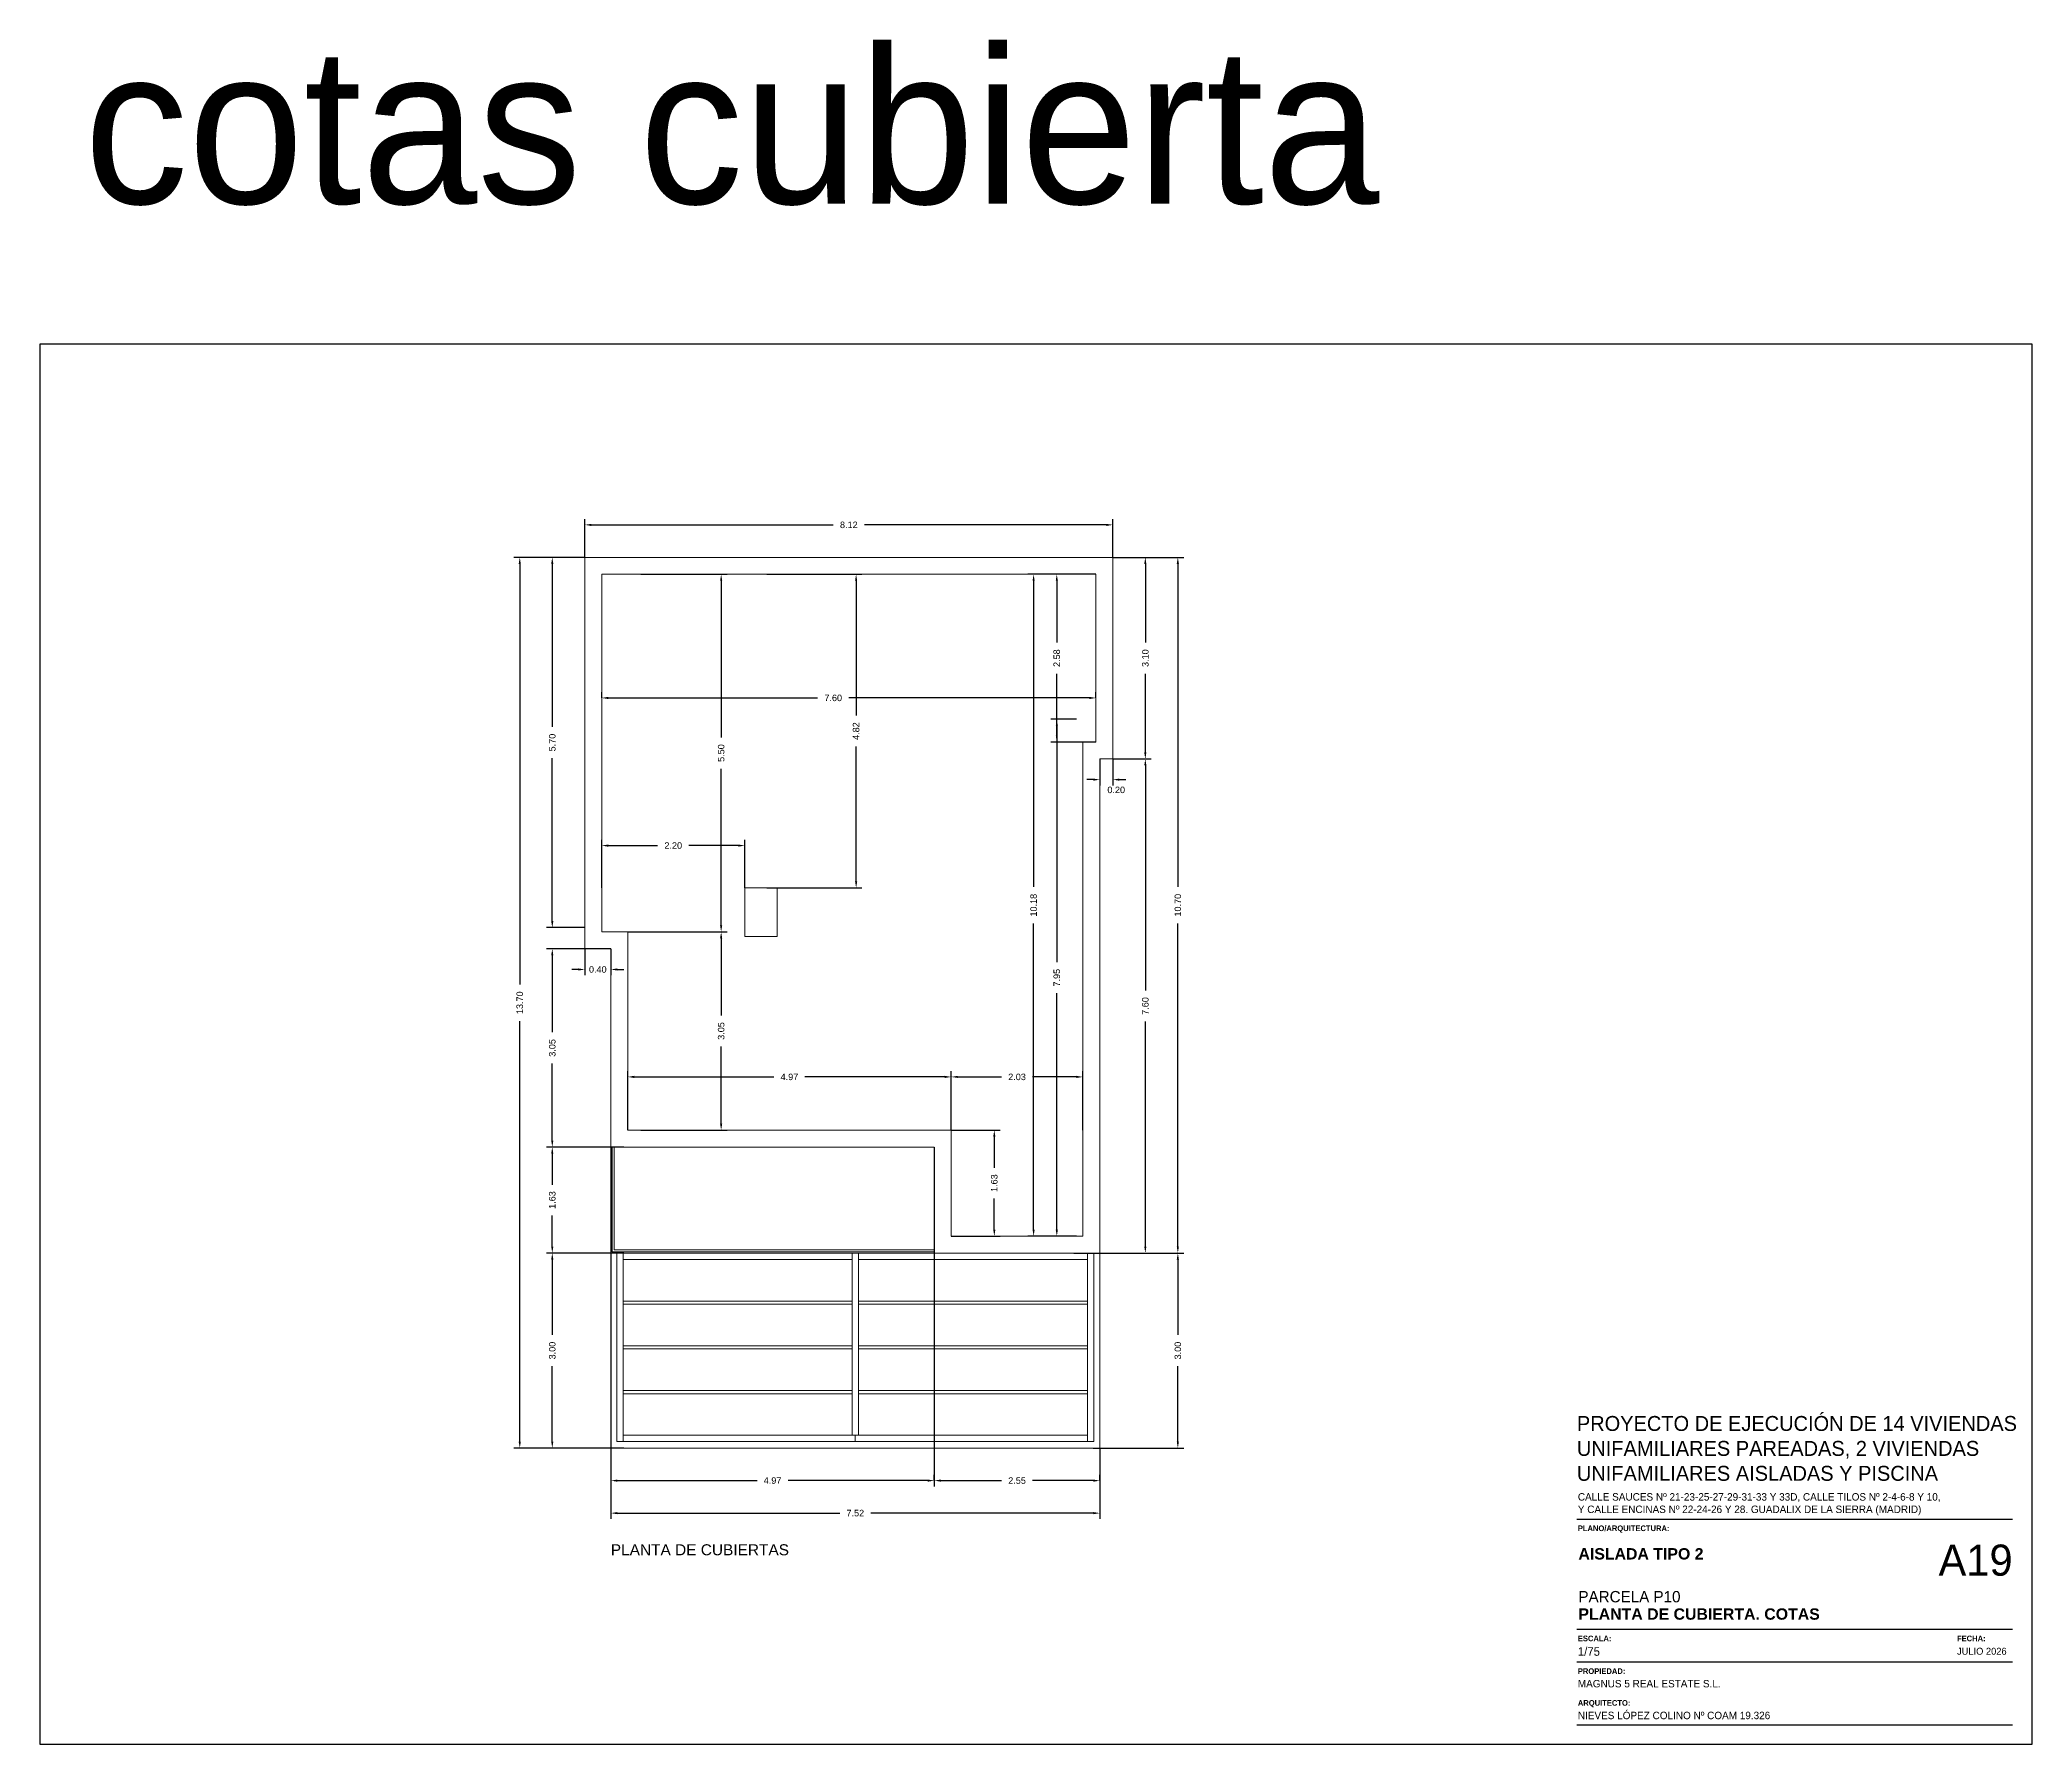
# Model space of a CAD drawing. Header units: millimetres. Extents: x 441156 to 441653, y 4514887 to 4515266.
# Drawn here: x 441328.82 to 441359.46, y 4514887.45 to 4514913.66 of the extents above; entities that cross this region are included whole.
import ezdxf

# ---------------------------------------------------------------- set-up
doc = ezdxf.new("R2010")
doc.units = ezdxf.units.MM
doc.linetypes.add('CONTINUA', pattern=[0])
doc.layers.add('01_cartela', color=6, linetype='Continuous', plot=False)
for name, color, linetype in [('01_cotas', 254, 'Continuous'), ('01_texto cartela', 5, 'Continuous'), ('01_textos', 7, 'Continuous')]:
    doc.layers.add(name, color=color, linetype=linetype)
doc.layers.add('01_varios', color=4, linetype='Continuous', lineweight=0)
doc.styles.add('Century Gothic', font='', dxfattribs={"height": 2})
doc.styles.add('Century Gothic_3', font='', dxfattribs={"height": 4.5})
doc.styles.add('Century Gothic_5', font='', dxfattribs={"height": 2.5})
doc.styles.add('Century Gothic_6', font='', dxfattribs={"height": 11})
doc.styles.add('Estilo1', font='swissel.ttf')
doc.styles.add('NIEVES3', font='swisseb.ttf')
doc.styles.add('ROMANS', font='romans')
doc.styles.get('Century Gothic').set_extended_font_data('Century Gothic')
doc.styles.get('Century Gothic_3').set_extended_font_data('Century Gothic')
doc.styles.get('Century Gothic_5').set_extended_font_data('Century Gothic')
doc.styles.get('Century Gothic_6').set_extended_font_data('Century Gothic')
doc.dimstyles.new('DECIMAL-50', dxfattribs={"dimtxt": 0.08, "dimasz": 0.15, "dimexe": 0.09, "dimexo": 0, "dimgap": 0.09, "dimtad": 0, "dimzin": 0, "dimdsep": 46, "dimtxsty": 'ROMANS', "dimcen": 0.09, "dimclrt": 6, "dimadec": 0, "dimazin": 0, "dimtfac": 1.38, "dimtix": 1, "dimtofl": 0, "dimtmove": 2, "dimatfit": 3, "dimldrblk": 'OBLIQUE', "dimfxl": 1, "dimtolj": 1, "dimtzin": 0, "dimarcsym": 0})

# ---------------------------------------------------------------- blocks, each defined once
blk = doc.blocks.new('*D286')
at = {"layer": '01_cotas', "color": 0, "linetype": 'CONTINUA', "lineweight": -2, "transparency": 16777216}
for p, q in [((441337.202, 4514905.7), (441336.612, 4514905.7)), ((441337.202, 4514900.005), (441336.612, 4514900.005))]:
    blk.add_line(p, q, dxfattribs=at)
at = {"layer": '01_cotas', "color": 0, "lineweight": -2, "transparency": 16777216}
for p, q in [((441336.702, 4514905.6), (441336.702, 4514903.092)), ((441336.702, 4514900.105), (441336.702, 4514902.612))]:
    blk.add_line(p, q, dxfattribs=at)
at = {"layer": '01_cotas', "color": 0, "transparency": 16777216}
for points in [[(441336.685, 4514905.6), (441336.718, 4514905.6), (441336.702, 4514905.7)], [(441336.685, 4514900.105), (441336.718, 4514900.105), (441336.702, 4514900.005)]]:
    blk.add_solid(points, dxfattribs=at)
at = {"layer": '01_cotas', "color": 7, "transparency": 16777216, "insert": (441336.702, 4514902.852), "char_height": 0.1, "attachment_point": 5, "rotation": 90, "style": 'Estilo1'}
blk.add_mtext('\\A1;5.70', dxfattribs=at)
blk = doc.blocks.new('*D287')
at = {"layer": '01_cotas', "color": 0, "linetype": 'CONTINUA', "lineweight": -2, "transparency": 16777216}
for p, q in [((441337.602, 4514899.68), (441336.612, 4514899.68)), ((441337.802, 4514896.63), (441336.612, 4514896.63))]:
    blk.add_line(p, q, dxfattribs=at)
at = {"layer": '01_cotas', "color": 0, "lineweight": -2, "transparency": 16777216}
for p, q in [((441336.702, 4514899.58), (441336.702, 4514898.395)), ((441336.702, 4514896.73), (441336.702, 4514897.915))]:
    blk.add_line(p, q, dxfattribs=at)
at = {"layer": '01_cotas', "color": 0, "transparency": 16777216}
for points in [[(441336.685, 4514899.58), (441336.718, 4514899.58), (441336.702, 4514899.68)], [(441336.685, 4514896.73), (441336.718, 4514896.73), (441336.702, 4514896.63)]]:
    blk.add_solid(points, dxfattribs=at)
at = {"layer": '01_cotas', "color": 7, "transparency": 16777216, "insert": (441336.702, 4514898.155), "char_height": 0.1, "attachment_point": 5, "rotation": 90, "style": 'Estilo1'}
blk.add_mtext('\\A1;3.05', dxfattribs=at)
blk = doc.blocks.new('*D288')
at = {"layer": '01_cotas', "color": 0, "linetype": 'CONTINUA', "lineweight": -2, "transparency": 16777216}
for p, q in [((441337.802, 4514896.63), (441336.612, 4514896.63)), ((441337.802, 4514895), (441336.612, 4514895))]:
    blk.add_line(p, q, dxfattribs=at)
at = {"layer": '01_cotas', "color": 0, "lineweight": -2, "transparency": 16777216}
for p, q in [((441336.702, 4514896.53), (441336.702, 4514896.051)), ((441336.702, 4514895.1), (441336.702, 4514895.578))]:
    blk.add_line(p, q, dxfattribs=at)
at = {"layer": '01_cotas', "color": 0, "transparency": 16777216}
for points in [[(441336.685, 4514896.53), (441336.718, 4514896.53), (441336.702, 4514896.63)], [(441336.685, 4514895.1), (441336.718, 4514895.1), (441336.702, 4514895)]]:
    blk.add_solid(points, dxfattribs=at)
at = {"layer": '01_cotas', "color": 7, "transparency": 16777216, "insert": (441336.702, 4514895.815), "char_height": 0.1, "attachment_point": 5, "rotation": 90, "style": 'Estilo1'}
blk.add_mtext('\\A1;1.63', dxfattribs=at)
blk = doc.blocks.new('*D289')
at = {"layer": '01_cotas', "color": 0, "linetype": 'CONTINUA', "lineweight": -2, "transparency": 16777216}
for p, q in [((441337.802, 4514895), (441336.612, 4514895)), ((441337.802, 4514892), (441336.612, 4514892))]:
    blk.add_line(p, q, dxfattribs=at)
at = {"layer": '01_cotas', "color": 0, "lineweight": -2, "transparency": 16777216}
for p, q in [((441336.702, 4514894.9), (441336.702, 4514893.74)), ((441336.702, 4514892.1), (441336.702, 4514893.26))]:
    blk.add_line(p, q, dxfattribs=at)
at = {"layer": '01_cotas', "color": 0, "transparency": 16777216}
for points in [[(441336.685, 4514894.9), (441336.718, 4514894.9), (441336.702, 4514895)], [(441336.685, 4514892.1), (441336.718, 4514892.1), (441336.702, 4514892)]]:
    blk.add_solid(points, dxfattribs=at)
at = {"layer": '01_cotas', "color": 7, "transparency": 16777216, "insert": (441336.702, 4514893.5), "char_height": 0.1, "attachment_point": 5, "rotation": 90, "style": 'Estilo1'}
blk.add_mtext('\\A1;3.00', dxfattribs=at)
blk = doc.blocks.new('*D284')
at = {"layer": '01_cotas', "color": 0, "linetype": 'CONTINUA', "lineweight": -2, "transparency": 16777216}
for p, q in [((441337.202, 4514905.7), (441336.112, 4514905.7)), ((441337.802, 4514892), (441336.112, 4514892))]:
    blk.add_line(p, q, dxfattribs=at)
at = {"layer": '01_cotas', "color": 0, "lineweight": -2, "transparency": 16777216}
for p, q in [((441336.202, 4514905.6), (441336.202, 4514899.131)), ((441336.202, 4514892.1), (441336.202, 4514898.568))]:
    blk.add_line(p, q, dxfattribs=at)
at = {"layer": '01_cotas', "color": 0, "transparency": 16777216}
for points in [[(441336.185, 4514905.6), (441336.218, 4514905.6), (441336.202, 4514905.7)], [(441336.185, 4514892.1), (441336.218, 4514892.1), (441336.202, 4514892)]]:
    blk.add_solid(points, dxfattribs=at)
at = {"layer": '01_cotas', "color": 7, "transparency": 16777216, "insert": (441336.202, 4514898.85), "char_height": 0.1, "attachment_point": 5, "rotation": 90, "style": 'Estilo1'}
blk.add_mtext('\\A1;13.70', dxfattribs=at)
blk = doc.blocks.new('*D285')
at = {"layer": '01_cotas', "color": 0, "linetype": 'CONTINUA', "lineweight": -2, "transparency": 16777216}
for p, q in [((441337.202, 4514899.68), (441337.202, 4514899.272)), ((441337.602, 4514899.68), (441337.602, 4514899.272))]:
    blk.add_line(p, q, dxfattribs=at)
at = {"layer": '01_cotas', "color": 0, "lineweight": -2, "transparency": 16777216}
for p, q in [((441337.102, 4514899.362), (441337.002, 4514899.362)), ((441337.702, 4514899.362), (441337.802, 4514899.362))]:
    blk.add_line(p, q, dxfattribs=at)
at = {"layer": '01_cotas', "color": 0, "transparency": 16777216}
for points in [[(441337.102, 4514899.378), (441337.102, 4514899.345), (441337.202, 4514899.362)], [(441337.702, 4514899.378), (441337.702, 4514899.345), (441337.602, 4514899.362)]]:
    blk.add_solid(points, dxfattribs=at)
at = {"layer": '01_cotas', "color": 7, "transparency": 16777216, "insert": (441337.402, 4514899.362), "char_height": 0.1, "attachment_point": 5, "style": 'Estilo1'}
blk.add_mtext('\\A1;0.40', dxfattribs=at)
blk = doc.blocks.new('*D290')
at = {"layer": '01_cotas', "color": 0, "linetype": 'CONTINUA', "lineweight": -2, "transparency": 16777216}
for p, q in [((441345.322, 4514905.7), (441345.912, 4514905.7)), ((441345.322, 4514902.6), (441345.912, 4514902.6))]:
    blk.add_line(p, q, dxfattribs=at)
at = {"layer": '01_cotas', "color": 0, "lineweight": -2, "transparency": 16777216}
for p, q in [((441345.822, 4514905.6), (441345.822, 4514904.39)), ((441345.822, 4514902.7), (441345.822, 4514903.91))]:
    blk.add_line(p, q, dxfattribs=at)
at = {"layer": '01_cotas', "color": 0, "transparency": 16777216}
for points in [[(441345.805, 4514905.6), (441345.838, 4514905.6), (441345.822, 4514905.7)], [(441345.805, 4514902.7), (441345.838, 4514902.7), (441345.822, 4514902.6)]]:
    blk.add_solid(points, dxfattribs=at)
at = {"layer": '01_cotas', "color": 7, "transparency": 16777216, "insert": (441345.822, 4514904.15), "char_height": 0.1, "attachment_point": 5, "rotation": 90, "style": 'Estilo1'}
blk.add_mtext('\\A1;3.10', dxfattribs=at)
blk = doc.blocks.new('*D291')
at = {"layer": '01_cotas', "color": 0, "linetype": 'CONTINUA', "lineweight": -2, "transparency": 16777216}
for p, q in [((441345.322, 4514902.6), (441345.912, 4514902.6)), ((441345.032, 4514895), (441345.912, 4514895))]:
    blk.add_line(p, q, dxfattribs=at)
at = {"layer": '01_cotas', "color": 0, "lineweight": -2, "transparency": 16777216}
for p, q in [((441345.822, 4514902.5), (441345.822, 4514899.039)), ((441345.822, 4514895.1), (441345.822, 4514898.56))]:
    blk.add_line(p, q, dxfattribs=at)
at = {"layer": '01_cotas', "color": 0, "transparency": 16777216}
for points in [[(441345.805, 4514902.5), (441345.838, 4514902.5), (441345.822, 4514902.6)], [(441345.805, 4514895.1), (441345.838, 4514895.1), (441345.822, 4514895)]]:
    blk.add_solid(points, dxfattribs=at)
at = {"layer": '01_cotas', "color": 7, "transparency": 16777216, "insert": (441345.822, 4514898.8), "char_height": 0.1, "attachment_point": 5, "rotation": 90, "style": 'Estilo1'}
blk.add_mtext('\\A1;7.60', dxfattribs=at)
blk = doc.blocks.new('*D292')
at = {"layer": '01_cotas', "color": 0, "linetype": 'CONTINUA', "lineweight": -2, "transparency": 16777216}
for p, q in [((441345.322, 4514905.7), (441346.412, 4514905.7)), ((441344.722, 4514895), (441346.412, 4514895))]:
    blk.add_line(p, q, dxfattribs=at)
at = {"layer": '01_cotas', "color": 0, "lineweight": -2, "transparency": 16777216}
for p, q in [((441346.322, 4514905.6), (441346.322, 4514900.631)), ((441346.322, 4514895.1), (441346.322, 4514900.068))]:
    blk.add_line(p, q, dxfattribs=at)
at = {"layer": '01_cotas', "color": 0, "transparency": 16777216}
for points in [[(441346.305, 4514905.6), (441346.338, 4514905.6), (441346.322, 4514905.7)], [(441346.305, 4514895.1), (441346.338, 4514895.1), (441346.322, 4514895)]]:
    blk.add_solid(points, dxfattribs=at)
at = {"layer": '01_cotas', "color": 7, "transparency": 16777216, "insert": (441346.322, 4514900.35), "char_height": 0.1, "attachment_point": 5, "rotation": 90, "style": 'Estilo1'}
blk.add_mtext('\\A1;10.70', dxfattribs=at)
blk = doc.blocks.new('*D293')
at = {"layer": '01_cotas', "color": 0, "linetype": 'CONTINUA', "lineweight": -2, "transparency": 16777216}
for p, q in [((441345.032, 4514895), (441346.412, 4514895)), ((441345.022, 4514892), (441346.412, 4514892))]:
    blk.add_line(p, q, dxfattribs=at)
at = {"layer": '01_cotas', "color": 0, "lineweight": -2, "transparency": 16777216}
for p, q in [((441346.322, 4514894.9), (441346.322, 4514893.74)), ((441346.322, 4514892.1), (441346.322, 4514893.26))]:
    blk.add_line(p, q, dxfattribs=at)
at = {"layer": '01_cotas', "color": 0, "transparency": 16777216}
for points in [[(441346.305, 4514894.9), (441346.338, 4514894.9), (441346.322, 4514895)], [(441346.305, 4514892.1), (441346.338, 4514892.1), (441346.322, 4514892)]]:
    blk.add_solid(points, dxfattribs=at)
at = {"layer": '01_cotas', "color": 7, "transparency": 16777216, "insert": (441346.322, 4514893.5), "char_height": 0.1, "attachment_point": 5, "rotation": 90, "style": 'Estilo1'}
blk.add_mtext('\\A1;3.00', dxfattribs=at)
blk = doc.blocks.new('*D295')
at = {"layer": '01_cotas', "color": 0, "linetype": 'CONTINUA', "lineweight": -2, "transparency": 16777216}
for p, q in [((441345.122, 4514902.6), (441345.122, 4514902.192)), ((441345.322, 4514902.6), (441345.322, 4514902.192))]:
    blk.add_line(p, q, dxfattribs=at)
at = {"layer": '01_cotas', "color": 0, "lineweight": -2, "transparency": 16777216}
for p, q in [((441345.022, 4514902.282), (441344.922, 4514902.282)), ((441345.422, 4514902.282), (441345.522, 4514902.282))]:
    blk.add_line(p, q, dxfattribs=at)
at = {"layer": '01_cotas', "color": 0, "transparency": 16777216}
for points in [[(441345.022, 4514902.298), (441345.022, 4514902.265), (441345.122, 4514902.282)], [(441345.422, 4514902.298), (441345.422, 4514902.265), (441345.322, 4514902.282)]]:
    blk.add_solid(points, dxfattribs=at)
at = {"layer": '01_cotas', "color": 7, "transparency": 16777216, "insert": (441345.374, 4514902.123), "char_height": 0.1, "attachment_point": 5, "style": 'Estilo1'}
blk.add_mtext('\\A1;0.20', dxfattribs=at)
blk = doc.blocks.new('*D296')
at = {"layer": '01_cotas', "color": 0, "linetype": 'CONTINUA', "lineweight": -2, "transparency": 16777216}
for p, q in [((441337.202, 4514905.7), (441337.202, 4514906.29)), ((441345.322, 4514905.7), (441345.322, 4514906.29))]:
    blk.add_line(p, q, dxfattribs=at)
at = {"layer": '01_cotas', "color": 0, "lineweight": -2, "transparency": 16777216}
for p, q in [((441337.302, 4514906.2), (441341.023, 4514906.2)), ((441345.222, 4514906.2), (441341.501, 4514906.2))]:
    blk.add_line(p, q, dxfattribs=at)
at = {"layer": '01_cotas', "color": 0, "transparency": 16777216}
for points in [[(441337.302, 4514906.216), (441337.302, 4514906.183), (441337.202, 4514906.2)], [(441345.222, 4514906.216), (441345.222, 4514906.183), (441345.322, 4514906.2)]]:
    blk.add_solid(points, dxfattribs=at)
at = {"layer": '01_cotas', "color": 7, "transparency": 16777216, "insert": (441341.262, 4514906.2), "char_height": 0.1, "attachment_point": 5, "style": 'Estilo1'}
blk.add_mtext('\\A1;8.12', dxfattribs=at)
blk = doc.blocks.new('*D297')
at = {"layer": '01_cotas', "color": 0, "linetype": 'CONTINUA', "lineweight": -2, "transparency": 16777216}
for p, q in [((441337.602, 4514896.63), (441337.602, 4514891.41)), ((441342.577, 4514896.63), (441342.577, 4514891.41))]:
    blk.add_line(p, q, dxfattribs=at)
at = {"layer": '01_cotas', "color": 0, "lineweight": -2, "transparency": 16777216}
for p, q in [((441337.702, 4514891.5), (441339.85, 4514891.5)), ((441342.477, 4514891.5), (441340.328, 4514891.5))]:
    blk.add_line(p, q, dxfattribs=at)
at = {"layer": '01_cotas', "color": 0, "transparency": 16777216}
for points in [[(441337.702, 4514891.516), (441337.702, 4514891.483), (441337.602, 4514891.5)], [(441342.477, 4514891.516), (441342.477, 4514891.483), (441342.577, 4514891.5)]]:
    blk.add_solid(points, dxfattribs=at)
at = {"layer": '01_cotas', "color": 7, "transparency": 16777216, "insert": (441340.089, 4514891.5), "char_height": 0.1, "attachment_point": 5, "style": 'Estilo1'}
blk.add_mtext('\\A1;4.97', dxfattribs=at)
blk = doc.blocks.new('*D298')
at = {"layer": '01_cotas', "color": 0, "linetype": 'CONTINUA', "lineweight": -2, "transparency": 16777216}
for p, q in [((441337.602, 4514892), (441337.602, 4514890.91)), ((441345.122, 4514892), (441345.122, 4514890.91))]:
    blk.add_line(p, q, dxfattribs=at)
at = {"layer": '01_cotas', "color": 0, "lineweight": -2, "transparency": 16777216}
for p, q in [((441337.702, 4514891), (441341.123, 4514891)), ((441345.022, 4514891), (441341.6, 4514891))]:
    blk.add_line(p, q, dxfattribs=at)
at = {"layer": '01_cotas', "color": 0, "transparency": 16777216}
for points in [[(441337.702, 4514891.016), (441337.702, 4514890.983), (441337.602, 4514891)], [(441345.022, 4514891.016), (441345.022, 4514890.983), (441345.122, 4514891)]]:
    blk.add_solid(points, dxfattribs=at)
at = {"layer": '01_cotas', "color": 7, "transparency": 16777216, "insert": (441341.362, 4514891), "char_height": 0.1, "attachment_point": 5, "style": 'Estilo1'}
blk.add_mtext('\\A1;7.52', dxfattribs=at)
blk = doc.blocks.new('*D299')
at = {"layer": '01_cotas', "color": 0, "linetype": 'CONTINUA', "lineweight": -2, "transparency": 16777216}
for p, q in [((441342.577, 4514891.5), (441342.577, 4514891.59)), ((441345.122, 4514891.5), (441345.122, 4514891.59))]:
    blk.add_line(p, q, dxfattribs=at)
at = {"layer": '01_cotas', "color": 0, "lineweight": -2, "transparency": 16777216}
for p, q in [((441342.677, 4514891.5), (441343.609, 4514891.5)), ((441345.022, 4514891.5), (441344.089, 4514891.5))]:
    blk.add_line(p, q, dxfattribs=at)
at = {"layer": '01_cotas', "color": 0, "transparency": 16777216}
for points in [[(441342.677, 4514891.516), (441342.677, 4514891.483), (441342.577, 4514891.5)], [(441345.022, 4514891.516), (441345.022, 4514891.483), (441345.122, 4514891.5)]]:
    blk.add_solid(points, dxfattribs=at)
at = {"layer": '01_cotas', "color": 7, "transparency": 16777216, "insert": (441343.849, 4514891.5), "char_height": 0.1, "attachment_point": 5, "style": 'Estilo1'}
blk.add_mtext('\\A1;2.55', dxfattribs=at)
blk = doc.blocks.new('*D300')
at = {"layer": '01_cotas', "color": 0, "linetype": 'CONTINUA', "lineweight": -2, "transparency": 16777216}
for p, q in [((441337.462, 4514900.617), (441337.462, 4514901.357)), ((441339.662, 4514900.617), (441339.662, 4514901.357))]:
    blk.add_line(p, q, dxfattribs=at)
at = {"layer": '01_cotas', "color": 0, "lineweight": -2, "transparency": 16777216}
for p, q in [((441337.562, 4514901.267), (441338.321, 4514901.267)), ((441339.562, 4514901.267), (441338.802, 4514901.267))]:
    blk.add_line(p, q, dxfattribs=at)
at = {"layer": '01_cotas', "color": 0, "transparency": 16777216}
for points in [[(441337.562, 4514901.284), (441337.562, 4514901.25), (441337.462, 4514901.267)], [(441339.562, 4514901.284), (441339.562, 4514901.25), (441339.662, 4514901.267)]]:
    blk.add_solid(points, dxfattribs=at)
at = {"layer": '01_cotas', "color": 7, "transparency": 16777216, "insert": (441338.562, 4514901.267), "char_height": 0.1, "attachment_point": 5, "style": 'Estilo1'}
blk.add_mtext('\\A1;2.20', dxfattribs=at)
blk = doc.blocks.new('*D301')
at = {"layer": '01_cotas', "color": 0, "linetype": 'CONTINUA', "lineweight": -2, "transparency": 16777216}
for p, q in [((441340.002, 4514905.44), (441341.464, 4514905.44)), ((441340.002, 4514900.617), (441341.464, 4514900.617))]:
    blk.add_line(p, q, dxfattribs=at)
at = {"layer": '01_cotas', "color": 0, "lineweight": -2, "transparency": 16777216}
for p, q in [((441341.374, 4514905.34), (441341.374, 4514903.268)), ((441341.374, 4514900.717), (441341.374, 4514902.789))]:
    blk.add_line(p, q, dxfattribs=at)
at = {"layer": '01_cotas', "color": 0, "transparency": 16777216}
for points in [[(441341.358, 4514905.34), (441341.391, 4514905.34), (441341.374, 4514905.44)], [(441341.358, 4514900.717), (441341.391, 4514900.717), (441341.374, 4514900.617)]]:
    blk.add_solid(points, dxfattribs=at)
at = {"layer": '01_cotas', "color": 7, "transparency": 16777216, "insert": (441341.374, 4514903.028), "char_height": 0.1, "attachment_point": 5, "rotation": 90, "style": 'Estilo1'}
blk.add_mtext('\\A1;4.82', dxfattribs=at)
blk = doc.blocks.new('*D303')
at = {"layer": '01_cotas', "color": 0, "linetype": 'CONTINUA', "lineweight": -2, "transparency": 16777216}
for p, q in [((441337.462, 4514903.538), (441337.462, 4514903.628)), ((441345.062, 4514903.538), (441345.062, 4514903.628))]:
    blk.add_line(p, q, dxfattribs=at)
at = {"layer": '01_cotas', "color": 0, "lineweight": -2, "transparency": 16777216}
for p, q in [((441337.562, 4514903.538), (441340.782, 4514903.538)), ((441344.962, 4514903.538), (441341.262, 4514903.538))]:
    blk.add_line(p, q, dxfattribs=at)
at = {"layer": '01_cotas', "color": 0, "transparency": 16777216}
for points in [[(441337.562, 4514903.555), (441337.562, 4514903.521), (441337.462, 4514903.538)], [(441344.962, 4514903.555), (441344.962, 4514903.521), (441345.062, 4514903.538)]]:
    blk.add_solid(points, dxfattribs=at)
at = {"layer": '01_cotas', "color": 7, "transparency": 16777216, "insert": (441341.022, 4514903.538), "char_height": 0.1, "attachment_point": 5, "style": 'Estilo1'}
blk.add_mtext('\\A1;7.60', dxfattribs=at)
blk = doc.blocks.new('*D302')
at = {"layer": '01_cotas', "color": 0, "linetype": 'CONTINUA', "lineweight": -2, "transparency": 16777216}
for p, q in [((441337.862, 4514899.94), (441339.389, 4514899.94)), ((441338.062, 4514896.89), (441339.389, 4514896.89))]:
    blk.add_line(p, q, dxfattribs=at)
at = {"layer": '01_cotas', "color": 0, "lineweight": -2, "transparency": 16777216}
for p, q in [((441339.299, 4514899.84), (441339.299, 4514898.655)), ((441339.299, 4514896.99), (441339.299, 4514898.175))]:
    blk.add_line(p, q, dxfattribs=at)
at = {"layer": '01_cotas', "color": 0, "transparency": 16777216}
for points in [[(441339.282, 4514899.84), (441339.315, 4514899.84), (441339.299, 4514899.94)], [(441339.282, 4514896.99), (441339.315, 4514896.99), (441339.299, 4514896.89)]]:
    blk.add_solid(points, dxfattribs=at)
at = {"layer": '01_cotas', "color": 7, "transparency": 16777216, "insert": (441339.299, 4514898.415), "char_height": 0.1, "attachment_point": 5, "rotation": 90, "style": 'Estilo1'}
blk.add_mtext('\\A1;3.05', dxfattribs=at)
blk = doc.blocks.new('*D304')
at = {"layer": '01_cotas', "color": 0, "linetype": 'CONTINUA', "lineweight": -2, "transparency": 16777216}
for p, q in [((441338.062, 4514905.44), (441339.389, 4514905.44)), ((441337.862, 4514899.94), (441339.389, 4514899.94))]:
    blk.add_line(p, q, dxfattribs=at)
at = {"layer": '01_cotas', "color": 0, "lineweight": -2, "transparency": 16777216}
for p, q in [((441339.299, 4514905.34), (441339.299, 4514902.93)), ((441339.299, 4514900.04), (441339.299, 4514902.45))]:
    blk.add_line(p, q, dxfattribs=at)
at = {"layer": '01_cotas', "color": 0, "transparency": 16777216}
for points in [[(441339.282, 4514905.34), (441339.315, 4514905.34), (441339.299, 4514905.44)], [(441339.282, 4514900.04), (441339.315, 4514900.04), (441339.299, 4514899.94)]]:
    blk.add_solid(points, dxfattribs=at)
at = {"layer": '01_cotas', "color": 7, "transparency": 16777216, "insert": (441339.299, 4514902.69), "char_height": 0.1, "attachment_point": 5, "rotation": 90, "style": 'Estilo1'}
blk.add_mtext('\\A1;5.50', dxfattribs=at)
blk = doc.blocks.new('*D305')
at = {"layer": '01_cotas', "color": 0, "linetype": 'CONTINUA', "lineweight": -2, "transparency": 16777216}
for p, q in [((441337.862, 4514896.89), (441337.862, 4514897.799)), ((441342.837, 4514896.89), (441342.837, 4514897.799))]:
    blk.add_line(p, q, dxfattribs=at)
at = {"layer": '01_cotas', "color": 0, "lineweight": -2, "transparency": 16777216}
for p, q in [((441337.962, 4514897.709), (441340.11, 4514897.709)), ((441342.737, 4514897.709), (441340.588, 4514897.709))]:
    blk.add_line(p, q, dxfattribs=at)
at = {"layer": '01_cotas', "color": 0, "transparency": 16777216}
for points in [[(441337.962, 4514897.726), (441337.962, 4514897.693), (441337.862, 4514897.709)], [(441342.737, 4514897.726), (441342.737, 4514897.693), (441342.837, 4514897.709)]]:
    blk.add_solid(points, dxfattribs=at)
at = {"layer": '01_cotas', "color": 7, "transparency": 16777216, "insert": (441340.349, 4514897.709), "char_height": 0.1, "attachment_point": 5, "style": 'Estilo1'}
blk.add_mtext('\\A1;4.97', dxfattribs=at)
blk = doc.blocks.new('*D306')
at = {"layer": '01_cotas', "color": 0, "linetype": 'CONTINUA', "lineweight": -2, "transparency": 16777216}
for p, q in [((441342.837, 4514896.89), (441342.837, 4514897.799)), ((441344.862, 4514896.89), (441344.862, 4514897.799))]:
    blk.add_line(p, q, dxfattribs=at)
at = {"layer": '01_cotas', "color": 0, "lineweight": -2, "transparency": 16777216}
for p, q in [((441342.937, 4514897.709), (441343.609, 4514897.709)), ((441344.762, 4514897.709), (441344.089, 4514897.709))]:
    blk.add_line(p, q, dxfattribs=at)
at = {"layer": '01_cotas', "color": 0, "transparency": 16777216}
for points in [[(441342.937, 4514897.726), (441342.937, 4514897.693), (441342.837, 4514897.709)], [(441344.762, 4514897.726), (441344.762, 4514897.693), (441344.862, 4514897.709)]]:
    blk.add_solid(points, dxfattribs=at)
at = {"layer": '01_cotas', "color": 7, "transparency": 16777216, "insert": (441343.849, 4514897.709), "char_height": 0.1, "attachment_point": 5, "style": 'Estilo1'}
blk.add_mtext('\\A1;2.03', dxfattribs=at)
blk = doc.blocks.new('*D307')
at = {"layer": '01_cotas', "color": 0, "linetype": 'CONTINUA', "lineweight": -2, "transparency": 16777216}
for p, q in [((441342.837, 4514896.89), (441343.589, 4514896.89)), ((441342.837, 4514895.26), (441343.589, 4514895.26))]:
    blk.add_line(p, q, dxfattribs=at)
at = {"layer": '01_cotas', "color": 0, "lineweight": -2, "transparency": 16777216}
for p, q in [((441343.499, 4514896.79), (441343.499, 4514896.311)), ((441343.499, 4514895.36), (441343.499, 4514895.838))]:
    blk.add_line(p, q, dxfattribs=at)
at = {"layer": '01_cotas', "color": 0, "transparency": 16777216}
for points in [[(441343.483, 4514896.79), (441343.516, 4514896.79), (441343.499, 4514896.89)], [(441343.483, 4514895.36), (441343.516, 4514895.36), (441343.499, 4514895.26)]]:
    blk.add_solid(points, dxfattribs=at)
at = {"layer": '01_cotas', "color": 7, "transparency": 16777216, "insert": (441343.499, 4514896.075), "char_height": 0.1, "attachment_point": 5, "rotation": 90, "style": 'Estilo1'}
blk.add_mtext('\\A1;1.63', dxfattribs=at)
blk = doc.blocks.new('*D308')
at = {"layer": '01_cotas', "color": 0, "linetype": 'CONTINUA', "lineweight": -2, "transparency": 16777216}
for p, q in [((441344.762, 4514905.44), (441344.014, 4514905.44)), ((441344.762, 4514895.26), (441344.014, 4514895.26))]:
    blk.add_line(p, q, dxfattribs=at)
at = {"layer": '01_cotas', "color": 0, "lineweight": -2, "transparency": 16777216}
for p, q in [((441344.104, 4514905.34), (441344.104, 4514900.631)), ((441344.104, 4514895.36), (441344.104, 4514900.068))]:
    blk.add_line(p, q, dxfattribs=at)
at = {"layer": '01_cotas', "color": 0, "transparency": 16777216}
for points in [[(441344.087, 4514905.34), (441344.12, 4514905.34), (441344.104, 4514905.44)], [(441344.087, 4514895.36), (441344.12, 4514895.36), (441344.104, 4514895.26)]]:
    blk.add_solid(points, dxfattribs=at)
at = {"layer": '01_cotas', "color": 7, "transparency": 16777216, "insert": (441344.104, 4514900.35), "char_height": 0.1, "attachment_point": 5, "rotation": 90, "style": 'Estilo1'}
blk.add_mtext('\\A1;10.18', dxfattribs=at)
blk = doc.blocks.new('*D309')
at = {"layer": '01_cotas', "color": 0, "linetype": 'CONTINUA', "lineweight": -2, "transparency": 16777216}
for p, q in [((441345.062, 4514905.44), (441344.37, 4514905.44)), ((441345.062, 4514902.86), (441344.37, 4514902.86))]:
    blk.add_line(p, q, dxfattribs=at)
at = {"layer": '01_cotas', "color": 0, "lineweight": -2, "transparency": 16777216}
for p, q in [((441344.46, 4514905.34), (441344.46, 4514904.39)), ((441344.46, 4514902.96), (441344.46, 4514903.909))]:
    blk.add_line(p, q, dxfattribs=at)
at = {"layer": '01_cotas', "color": 0, "transparency": 16777216}
for points in [[(441344.444, 4514905.34), (441344.477, 4514905.34), (441344.46, 4514905.44)], [(441344.444, 4514902.96), (441344.477, 4514902.96), (441344.46, 4514902.86)]]:
    blk.add_solid(points, dxfattribs=at)
at = {"layer": '01_cotas', "color": 7, "transparency": 16777216, "insert": (441344.46, 4514904.15), "char_height": 0.1, "attachment_point": 5, "rotation": 90, "style": 'Estilo1'}
blk.add_mtext('\\A1;2.58', dxfattribs=at)
blk = doc.blocks.new('*D310')
at = {"layer": '01_cotas', "color": 0, "linetype": 'CONTINUA', "lineweight": -2, "transparency": 16777216}
for p, q in [((441344.762, 4514903.21), (441344.37, 4514903.21)), ((441344.762, 4514895.26), (441344.37, 4514895.26))]:
    blk.add_line(p, q, dxfattribs=at)
at = {"layer": '01_cotas', "color": 0, "lineweight": -2, "transparency": 16777216}
for p, q in [((441344.46, 4514903.11), (441344.46, 4514899.474)), ((441344.46, 4514895.36), (441344.46, 4514898.995))]:
    blk.add_line(p, q, dxfattribs=at)
at = {"layer": '01_cotas', "color": 0, "transparency": 16777216}
for points in [[(441344.444, 4514903.11), (441344.477, 4514903.11), (441344.46, 4514903.21)], [(441344.444, 4514895.36), (441344.477, 4514895.36), (441344.46, 4514895.26)]]:
    blk.add_solid(points, dxfattribs=at)
at = {"layer": '01_cotas', "color": 7, "transparency": 16777216, "insert": (441344.46, 4514899.235), "char_height": 0.1, "attachment_point": 5, "rotation": 90, "style": 'Estilo1'}
blk.add_mtext('\\A1;7.95', dxfattribs=at)

msp = doc.modelspace()

# ---------------------------------------------------------------- linework, layer by layer
at = {"layer": '01_cartela', "color": 1}
msp.add_lwpolyline([(441328.821, 4514908.981), (441328.821, 4514887.446), (441359.459, 4514887.446), (441359.459, 4514908.981)], close=True, dxfattribs=at)
at = {"layer": '01_texto cartela'}
for p, q in [((441352.458, 4514890.907), (441359.159, 4514890.907)), ((441352.458, 4514889.213), (441359.159, 4514889.213)), ((441352.458, 4514888.71), (441359.159, 4514888.71)), ((441352.458, 4514887.746), (441359.159, 4514887.746))]:
    msp.add_line(p, q, dxfattribs=at)
at = {"layer": '01_varios', "linetype": 'CONTINUA'}
for p, q in [((441337.602, 4514895), (441337.602, 4514896.63)), ((441337.622, 4514896.63), (441337.622, 4514895.02)), ((441337.652, 4514896.63), (441337.652, 4514895.05)), ((441337.602, 4514895), (441342.577, 4514895)), ((441337.602, 4514895), (441337.602, 4514892)), ((441337.622, 4514895.02), (441342.577, 4514895.02)), ((441337.652, 4514895.05), (441342.577, 4514895.05)), ((441337.692, 4514895), (441337.692, 4514892.1)), ((441337.792, 4514892.1), (441337.792, 4514895)), ((441337.792, 4514894.9, 0), (441341.312, 4514894.9, 0)), ((441341.312, 4514892.2, 0), (441341.312, 4514895, 0)), ((441341.412, 4514892.2, 0), (441341.412, 4514895, 0)), ((441341.412, 4514894.9, 0), (441344.932, 4514894.9, 0)), ((441344.932, 4514892.1, 0), (441344.932, 4514895, 0)), ((441345.032, 4514895, 0), (441345.032, 4514892.1, 0)), ((441345.122, 4514895, 0), (441345.122, 4514892, 0)), ((441341.312, 4514894.262, 0), (441337.792, 4514894.262, 0)), ((441341.312, 4514894.212, 0), (441337.792, 4514894.212, 0)), ((441344.932, 4514894.262, 0), (441341.412, 4514894.262, 0)), ((441344.932, 4514894.212, 0), (441341.412, 4514894.212, 0)), ((441341.312, 4514893.575, 0), (441337.792, 4514893.575, 0)), ((441341.312, 4514893.525, 0), (441337.792, 4514893.525, 0)), ((441344.932, 4514893.575, 0), (441341.412, 4514893.575, 0)), ((441344.932, 4514893.525, 0), (441341.412, 4514893.525, 0)), ((441341.312, 4514892.887, 0), (441337.792, 4514892.887, 0)), ((441341.312, 4514892.837, 0), (441337.792, 4514892.837, 0)), ((441344.932, 4514892.887, 0), (441341.412, 4514892.887, 0)), ((441344.932, 4514892.837, 0), (441341.412, 4514892.837, 0)), ((441337.692, 4514892.1, 0), (441345.032, 4514892.1, 0)), ((441337.792, 4514892.2, 0), (441344.932, 4514892.2, 0)), ((441341.362, 4514892.1, 0), (441341.362, 4514892.2, 0)), ((441341.362, 4514892.1, 0), (441341.362, 4514892.2, 0)), ((441337.602, 4514892, 0), (441345.122, 4514892, 0))]:
    msp.add_line(p, q, dxfattribs=at)
for points in [[(441337.202, 4514905.7), (441345.322, 4514905.7), (441345.322, 4514902.6), (441345.122, 4514902.6), (441345.122, 4514895), (441342.577, 4514895), (441342.577, 4514896.63), (441337.602, 4514896.63), (441337.602, 4514899.68), (441337.202, 4514899.68)], [(441337.462, 4514905.44), (441345.062, 4514905.44), (441345.062, 4514902.86), (441344.862, 4514902.86), (441344.862, 4514895.26), (441342.837, 4514895.26), (441342.837, 4514896.89), (441337.862, 4514896.89), (441337.862, 4514899.94), (441337.462, 4514899.94)], [(441339.662, 4514899.867), (441339.662, 4514900.617), (441340.162, 4514900.617), (441340.162, 4514899.867)]]:
    msp.add_lwpolyline(points, close=True, dxfattribs=at)

# ---------------------------------------------------------------- texts
at = {"layer": '01_texto cartela', "color": 1}
for s, insert, char_height, width, attachment_point, style in [('cotas cubierta', (441329.501, 4514913.533), 2.39287, 27.31448, 1, 'Century Gothic_6'), ('A19', (441359.159, 4514890.516), 0.4786, 1.04985, 3, 'Century Gothic_6'), ('\\pt2.3273;AISLADA TIPO 2 ', (441352.482, 4514890.284), 0.17455, 7.00908, 7, 'NIEVES3')]:
    msp.add_mtext(s, dxfattribs=dict(at, insert=insert, char_height=char_height, width=width, attachment_point=attachment_point, style=style))
at = {"layer": '01_texto cartela'}
for s, insert, char_height, width, attachment_point, style in [('\\PPROYECTO DE EJECUCIÓN DE 14 VIVIENDAS UNIFAMILIARES PAREADAS, 2 VIVIENDAS UNIFAMILIARES AISLADAS Y PISCINA', (441352.458, 4514892.877), 0.23, 6.82217, 1, 'Century Gothic_3'), ('CALLE SAUCES Nº 21-23-25-27-29-31-33 Y 33D, CALLE TILOS Nº 2-4-6-8 Y 10, \\PY CALLE ENCINAS Nº 22-24-26 Y 28. GUADALIX DE LA SIERRA (MADRID)', (441352.473, 4514891.307), 0.11455, 9.24681, 1, 'Century Gothic'), ('{\\fCentury Gothic|b1|i0|c0|p34;PLANO/ARQUITECTURA: }', (441352.473, 4514890.81), 0.08701, 2.11715, 1, 'Century Gothic'), ('\\pt2.3273;\\PPARCELA P10', (441352.482, 4514889.625), 0.17455, 7.00908, 7, 'Century Gothic_5'), ('\\pt2.3273;PLANTA DE CUBIERTA. COTAS', (441352.482, 4514889.358), 0.17455, 7.00908, 7, 'NIEVES3'), ('{\\fCentury Gothic|b1|i0|c0|p34;ESCALA: }', (441352.473, 4514889.116), 0.08701, 2.11715, 1, 'Century Gothic'), ('{\\fCentury Gothic|b1|i0|c0|p34;FECHA: }', (441358.304, 4514889.116), 0.08701, 2.11715, 1, 'Century Gothic'), ('1/75', (441352.473, 4514888.937), 0.1309, 2.11715, 1, 'Century Gothic'), ('JULIO 2026', (441358.304, 4514888.929), 0.1069, 3.50438, 1, 'Century Gothic'), ('{\\fCentury Gothic|b1|i0|c0|p34;PROPIEDAD:}', (441352.473, 4514888.613), 0.08701, 0.83709, 1, 'Century Gothic'), ('MAGNUS 5 REAL ESTATE S.L.', (441352.473, 4514888.434), 0.11455, 4.88231, 1, 'Century Gothic'), ('{\\fCentury Gothic|b1|i0|c0|p34;ARQUITECTO:}', (441352.473, 4514888.124), 0.08701, 0.83709, 1, 'Century Gothic'), ('NIEVES LÓPEZ COLINO Nº COAM 19.326', (441352.473, 4514887.945), 0.11455, 3.65153, 1, 'Century Gothic')]:
    msp.add_mtext(s, dxfattribs=dict(at, insert=insert, char_height=char_height, width=width, attachment_point=attachment_point, style=style))
at = {"layer": '01_textos', "color": 5, "style": 'Estilo1'}
msp.add_text('PLANTA DE CUBIERTAS', height=0.16973, dxfattribs=at).set_placement((441337.602, 4514890.351))

# ---------------------------------------------------------------- dimensions: what is measured, and where the dimension line sits
at = {"layer": '01_cotas'}
for base, p1, p2, picture, middle in [((441345.322, 4514906.2), (441337.202, 4514905.7, 0), (441345.322, 4514905.7), '*D296', (441341.262, 4514906.2)), ((441337.602, 4514899.362), (441337.202, 4514899.68, 0), (441337.602, 4514899.68), '*D285', (441337.402, 4514899.362)), ((441342.8366017, 4514897.7092383), (441337.8616019, 4514896.889627), (441342.8366017, 4514896.889627), '*D305', (441340.3491018, 4514897.7092383)), ((441344.8616019, 4514897.7092383), (441342.8366017, 4514896.889627), (441344.8616019, 4514896.889627), '*D306', (441343.8491018, 4514897.7092383)), ((441342.5766017, 4514891.499627), (441337.6016019, 4514896.6296207, -0.0000005), (441342.5766017, 4514896.629627), '*D297', (441340.0891018, 4514891.499627)), ((441345.122, 4514891), (441337.602, 4514892, 0), (441345.122, 4514892, 0), '*D298', (441341.362, 4514891)), ((441345.1216019, 4514891.499627), (441342.5766017, 4514891.499627), (441345.1216019, 4514891.499627), '*D299', (441343.8491018, 4514891.499627))]:
    dim = msp.add_linear_dim(base=base, p1=p1, p2=p2, dimstyle='DECIMAL-50', override={"dimtxt": 0.1, "dimasz": 0.1, "dimtxsty": 'Estilo1', "dimsah": 1, "dimclrt": 7, "dimfxl": 0.09, "dimarcsym": 2}, dxfattribs=at)
    dim.commit()
    dim.dimension.update_dxf_attribs({"geometry": picture, "text_midpoint": middle})
for base, p1, p2, angle, picture, middle in [((441336.202, 4514905.7), (441337.802, 4514892), (441337.202, 4514905.7, 0), 90, '*D284', (441336.202, 4514898.85)), ((441336.70160194, 4514900.004675429), (441337.201601853, 4514905.69967543, -0.000000531), (441337.201601853, 4514900.004675429, -0.000000531), 90, '*D286', (441336.70160194, 4514902.852175429)), ((441346.322, 4514905.7), (441344.722, 4514895), (441345.322, 4514905.7, 0), 90, '*D292', (441346.322, 4514900.35)), ((441345.822, 4514902.6), (441345.322, 4514905.7, 0), (441345.322, 4514902.6, 0), 90, '*D290', (441345.822, 4514904.15)), ((441339.299, 4514905.44), (441337.862, 4514899.94), (441338.062, 4514905.44), 90, '*D304', (441339.299, 4514902.69)), ((441341.374, 4514905.44), (441340.002, 4514900.617), (441340.002, 4514905.44, 0), 90, '*D301', (441341.374, 4514903.028)), ((441344.104, 4514905.44), (441344.762, 4514895.26), (441344.762, 4514905.44), 90, '*D308', (441344.104, 4514900.35)), ((441344.46, 4514905.44), (441345.062, 4514902.86), (441345.062, 4514905.44), 90, '*D309', (441344.46, 4514904.15)), ((441344.46, 4514895.26), (441344.762, 4514903.21), (441344.762, 4514895.26), 90, '*D310', (441344.46, 4514899.235)), ((441345.822, 4514895), (441345.322, 4514902.6), (441345.032, 4514895, 0), 90, '*D291', (441345.822, 4514898.8)), ((441337.462, 4514901.267), (441339.662, 4514900.617), (441337.462, 4514900.617), 180, '*D300', (441338.562, 4514901.267)), ((441339.299, 4514899.94), (441338.062, 4514896.89), (441337.862, 4514899.94), 90, '*D302', (441339.299, 4514898.415)), ((441336.702, 4514896.63), (441337.602, 4514899.68), (441337.802, 4514896.63), 90, '*D287', (441336.702, 4514898.155)), ((441343.499, 4514896.89), (441342.837, 4514895.26), (441342.837, 4514896.89), 90, '*D307', (441343.499, 4514896.075)), ((441336.702, 4514895), (441337.802, 4514896.63), (441337.802, 4514895), 90, '*D288', (441336.702, 4514895.815)), ((441336.702, 4514892), (441337.802, 4514895), (441337.802, 4514892, 0), 90, '*D289', (441336.702, 4514893.5)), ((441346.322, 4514892), (441345.032, 4514895, 0), (441345.022, 4514892, 0), 90, '*D293', (441346.322, 4514893.5))]:
    dim = msp.add_linear_dim(base=base, p1=p1, p2=p2, angle=angle, dimstyle='DECIMAL-50', override={"dimtxt": 0.1, "dimasz": 0.1, "dimtxsty": 'Estilo1', "dimsah": 1, "dimclrt": 7, "dimfxl": 0.09, "dimarcsym": 2}, dxfattribs=at)
    dim.commit()
    dim.dimension.update_dxf_attribs({"geometry": picture, "text_midpoint": middle})
for base, p1, p2, picture, middle in [((441345.062, 4514903.538), (441337.462, 4514903.538), (441345.062, 4514903.538), '*D303', (441341.022, 4514903.538)), ((441345.322, 4514902.282), (441345.122, 4514902.6), (441345.322, 4514902.6), '*D295', (441345.374, 4514902.123))]:
    dim = msp.add_linear_dim(base=base, p1=p1, p2=p2, dimstyle='DECIMAL-50', override={"dimtxt": 0.1, "dimasz": 0.1, "dimtxsty": 'Estilo1', "dimsah": 1, "dimclrt": 7, "dimfxl": 0.09, "dimarcsym": 2}, dxfattribs=at)
    dim.commit()
    dim.dimension.update_dxf_attribs({"geometry": picture, "text_midpoint": middle, "dimtype": 160})

doc.saveas('drawing.dxf')
